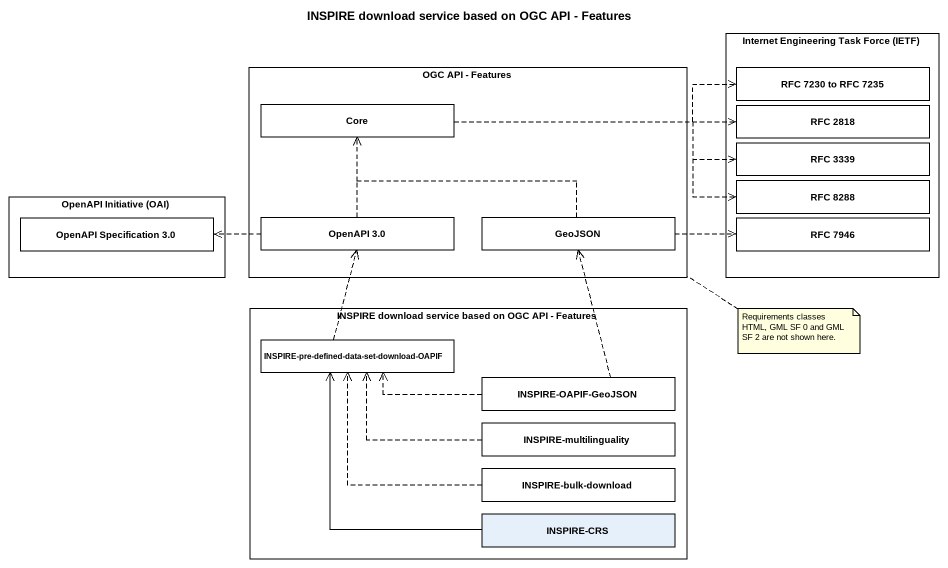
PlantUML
@startuml
title INSPIRE download service based on OGC API - Features
hide circle
hide empty members
rectangle "Internet Engineering Task Force (IETF)" as Internet_Engineering_Task {
  class "RFC 7230 to RFC 7235" as RFC_7230_to_RFC_7235 #FFFFFF
  class "RFC 2818" as RFC_2818 #FFFFFF
  class "RFC 3339" as RFC_3339 #FFFFFF
  class "RFC 8288" as RFC_8288 #FFFFFF
  class "RFC 7946" as RFC_7946 #FFFFFF
}
rectangle "OGC API - Features" as OGC_API_Features #FFFFFF {
  class Core #FFFFFF
  class "OpenAPI 3.0" as OpenAPI_3_0 #FFFFFF
  class GeoJSON #FFFFFF
}
rectangle "OpenAPI Initiative (OAI)" as OpenAPI_Initiative_OAI {
  class "OpenAPI Specification 3.0" as OpenAPI_Specification_3_0 #FFFFFF
}
rectangle "INSPIRE download service based on OGC API - Features" as INSPIRE_download_service #FFFFFF {
  class "INSPIRE-pre-defined-data-set-download-OAPIF" as INSPIRE_pre_defined_data #FFFFFF
  class "INSPIRE-OAPIF-GeoJSON" as INSPIRE_OAPIF_GeoJSON #FFFFFF
  class "INSPIRE-multilinguality" as INSPIRE_multilinguality #FFFFFF
  class "INSPIRE-bulk-download" as INSPIRE_bulk_download #FFFFFF
  class "INSPIRE-CRS" as INSPIRE_CRS
}
Core .right.> RFC_7230_to_RFC_7235
Core .right.> RFC_2818
Core .right.> RFC_3339
Core .right.> RFC_8288
OpenAPI_3_0 .up.> Core
OpenAPI_3_0 .left.> OpenAPI_Specification_3_0
GeoJSON .left.> Core
GeoJSON .right.> RFC_7946
INSPIRE_pre_defined_data .up.> OpenAPI_3_0
INSPIRE_OAPIF_GeoJSON .up.> GeoJSON
INSPIRE_OAPIF_GeoJSON .left.> INSPIRE_pre_defined_data
INSPIRE_multilinguality .left.> INSPIRE_pre_defined_data
INSPIRE_bulk_download .left.> INSPIRE_pre_defined_data
INSPIRE_CRS -up-> INSPIRE_pre_defined_data
note right of OGC_API_Features : Requirements classes HTML, GML SF 0 and GML SF 2 are not shown here.
@enduml
